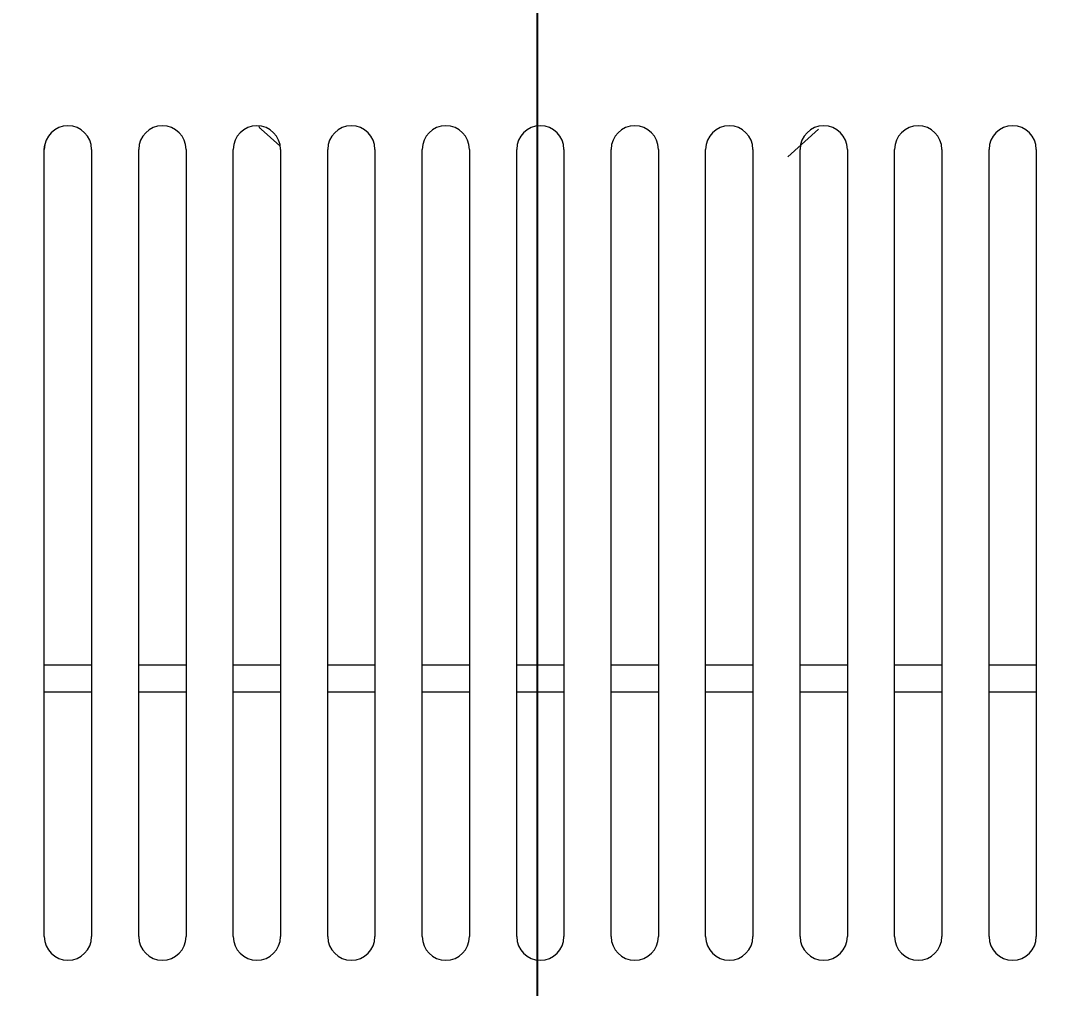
# Model space of a CAD drawing. Extents: x -2187 to 96136, y -11110 to 52208.
# Drawn here: x 48049.7 to 48181.3, y 18523.9 to 18646.8 of the extents above; entities that cross this region are included whole.
import ezdxf

# ---------------------------------------------------------------- set-up
doc = ezdxf.new("R2010")
doc.units = 0
doc.header["$LTSCALE"] = 1000
doc.header["$MEASUREMENT"] = 0
doc.linetypes.add('ACAD_ISO02W100', pattern=[15, 12, -3])
doc.layers.add('洗衣房设备', color=4, linetype='Continuous')
doc.styles.add('-宋体', font='', dxfattribs={"width": 0.8})
doc.styles.add('HZHT', font='hztxt_e.shx', dxfattribs={"width": 1.5, "bigfont": 'hztxt.shx'})
doc.styles.get('-宋体').set_extended_font_data('SimSun')
doc.dimstyles.new('50', dxfattribs={"dimscale": 30, "dimtxt": 3.5, "dimasz": 1.5, "dimexe": 0.8, "dimexo": 2, "dimgap": 0.8, "dimtad": 1, "dimdec": 0, "dimrnd": 5, "dimzin": 0, "dimdsep": 46, "dimtxsty": '-宋体', "dimblk": 'OBLIQUE', "dimcen": 0.6, "dimdle": 0.8, "dimclrd": 6, "dimclre": 6, "dimclrt": 6, "dimadec": 0, "dimazin": 0, "dimtfac": 1, "dimtdec": 0, "dimtofl": 0, "dimtmove": 2, "dimatfit": 3, "dimldrblk": 'OBLIQUE', "dimfxl": 0, "dimtolj": 1, "dimtzin": 0, "dimarcsym": 0})
doc.dimstyles.new('75', dxfattribs={"dimscale": 100, "dimtxt": 3, "dimasz": 1, "dimexe": 1, "dimexo": 1, "dimgap": 0.2, "dimtad": 1, "dimdec": 0, "dimrnd": 10, "dimzin": 0, "dimdsep": 46, "dimtxsty": 'HZHT', "dimblk1": 'ARCHTICK', "dimblk2": 'ARCHTICK', "dimsah": 1, "dimcen": 1, "dimdle": 0.5, "dimclrd": 1, "dimclre": 1, "dimadec": 0, "dimazin": 0, "dimtfac": 1, "dimtdec": 0, "dimtix": 1, "dimtmove": 2, "dimatfit": 3, "dimfxl": 0, "dimtolj": 1, "dimtzin": 0, "dimarcsym": 0})

# ---------------------------------------------------------------- blocks, each defined once
blk = doc.blocks.new('_ArchTick')
at = {"color": 0, "linetype": 'ByBlock', "const_width": 0.4}
blk.add_lwpolyline([(-0.5, -0.5), (0.5, 0.5)], dxfattribs=at)
blk = doc.blocks.new('*D128')
at = {"color": 1, "linetype": 'ACAD_ISO02W100', "lineweight": -2, "ltscale": 750}
for p, q in [((46340.1, 18544.5), (46340.1, 17223.45)), ((50290.1, 18544.5), (50290.1, 17223.45)), ((46290.1, 17323.45), (47159.52, 17323.45)), ((50340.1, 17323.45), (48409.52, 17323.45))]:
    blk.add_line(p, q, dxfattribs=at)
at = {"layer": 'Defpoints', "color": 0, "linetype": 'ACAD_ISO02W100', "ltscale": 750}
for p in [(46340.1, 18644.5), (50290.1, 18644.5), (50290.1, 17323.45)]:
    blk.add_point(p, dxfattribs=at)
at = {"color": 1, "linetype": 'ACAD_ISO02W100', "lineweight": -2, "ltscale": 750, "xscale": 100, "yscale": 100, "zscale": 100, "rotation": 180}
blk.add_blockref('_ArchTick', (46340.1, 17323.45), dxfattribs=at)
at = {"color": 1, "linetype": 'ACAD_ISO02W100', "lineweight": -2, "ltscale": 750, "xscale": 100, "yscale": 100, "zscale": 100}
blk.add_blockref('_ArchTick', (50290.1, 17323.45), dxfattribs=at)
at = {"color": 0, "linetype": 'ACAD_ISO02W100', "ltscale": 750, "insert": (47784.52, 17473.45), "char_height": 300, "attachment_point": 2, "style": 'HZHT'}
blk.add_mtext('\\A1;3950', dxfattribs=at)
blk = doc.blocks.new('_OBLIQUE')
at = {"color": 0, "linetype": 'ByBlock'}
blk.add_line((-0.5, -0.5), (0.5, 0.5), dxfattribs=at)
blk = doc.blocks.new('*D116')
at = {"layer": 'Defpoints', "color": 0, "linetype": 'ACAD_ISO02W100', "ltscale": 750}
for p in [(48115.36, 18776.32), (47818.1, 18411.5), (48524.11, 18411.5)]:
    blk.add_point(p, dxfattribs=at)
at = {"layer": '洗衣房设备', "color": 6, "linetype": 'ACAD_ISO02W100', "lineweight": -2, "ltscale": 750}
for p, q in [((48524.11, 18800.32), (48524.11, 18387.5)), ((48175.36, 18776.32), (48548.11, 18776.32)), ((47878.1, 18411.5), (48548.11, 18411.5))]:
    blk.add_line(p, q, dxfattribs=at)
at = {"layer": '洗衣房设备', "color": 6, "linetype": 'ACAD_ISO02W100', "lineweight": -2, "ltscale": 750, "xscale": 45, "yscale": 45, "zscale": 45}
for p, rotation in [((48524.11, 18776.32), 90), ((48524.11, 18411.5), 270)]:
    blk.add_blockref('_OBLIQUE', p, dxfattribs=dict(at, rotation=rotation))
at = {"layer": '洗衣房设备', "color": 6, "linetype": 'ACAD_ISO02W100', "ltscale": 750, "insert": (48447.61, 18593.91), "char_height": 105, "attachment_point": 5, "rotation": 90, "style": '-宋体'}
blk.add_mtext('\\A1;365', dxfattribs=at)
blk = doc.blocks.new('*D117')
at = {"layer": 'Defpoints', "color": 0, "linetype": 'ACAD_ISO02W100', "ltscale": 750}
for p in [(48115.36, 18776.32), (48350.1, 18644.5), (48350.1, 18267.54)]:
    blk.add_point(p, dxfattribs=at)
at = {"layer": '洗衣房设备', "color": 6, "linetype": 'ACAD_ISO02W100', "lineweight": -2, "ltscale": 750}
for p, q in [((48115.36, 18716.32), (48115.36, 18243.54)), ((48350.1, 18584.5), (48350.1, 18243.54)), ((48091.36, 18267.54), (48374.1, 18267.54))]:
    blk.add_line(p, q, dxfattribs=at)
at = {"layer": '洗衣房设备', "color": 6, "linetype": 'ACAD_ISO02W100', "lineweight": -2, "ltscale": 750, "xscale": 45, "yscale": 45, "zscale": 45, "rotation": 180}
blk.add_blockref('_OBLIQUE', (48115.36, 18267.54), dxfattribs=at)
at = {"layer": '洗衣房设备', "color": 6, "linetype": 'ACAD_ISO02W100', "lineweight": -2, "ltscale": 750, "xscale": 45, "yscale": 45, "zscale": 45}
blk.add_blockref('_OBLIQUE', (48350.1, 18267.54), dxfattribs=at)
at = {"layer": '洗衣房设备', "color": 6, "linetype": 'ACAD_ISO02W100', "ltscale": 750, "insert": (48232.73, 18344.04), "char_height": 105, "attachment_point": 5, "style": '-宋体'}
blk.add_mtext('\\A1;235', dxfattribs=at)

msp = doc.modelspace()

# ---------------------------------------------------------------- linework, layer by layer
at = {"color": 7, "linetype": 'Continuous', "lineweight": 15}
for p, q in [((48082.669, 18630.872), (48080.275, 18632.984)), ((48151.056, 18632.984), (48147.178, 18629.464)), ((48052.741, 18630.43), (48052.797, 18631.008)), ((48052.741, 18630.43), (48052.797, 18631.008)), ((48052.741, 18530.43), (48052.741, 18630.43)), ((48052.741, 18530.43), (48052.741, 18630.43)), ((48052.741, 18530.43), (48052.741, 18630.43)), ((48058.741, 18630.43), (48058.741, 18530.43)), ((48064.741, 18530.43), (48064.741, 18630.43)), ((48070.741, 18630.43), (48070.741, 18530.43)), ((48076.741, 18530.43), (48076.741, 18630.43)), ((48082.741, 18630.43), (48082.741, 18530.43)), ((48088.741, 18530.43), (48088.741, 18630.43)), ((48088.741, 18530.43), (48088.741, 18630.43)), ((48094.741, 18630.43), (48094.741, 18530.43)), ((48094.741, 18630.43), (48094.741, 18530.43)), ((48100.741, 18530.43), (48100.741, 18630.43)), ((48100.741, 18530.43), (48100.741, 18630.43)), ((48106.741, 18630.43), (48106.741, 18530.43)), ((48106.741, 18630.43), (48106.741, 18530.43)), ((48112.741, 18530.43), (48112.741, 18630.43)), ((48112.741, 18530.43), (48112.741, 18630.43)), ((48118.741, 18630.43), (48118.741, 18530.43)), ((48118.741, 18630.43), (48118.741, 18530.43)), ((48124.741, 18530.43), (48124.741, 18630.43)), ((48130.741, 18630.43), (48130.741, 18530.43)), ((48136.741, 18530.43), (48136.741, 18630.43)), ((48142.741, 18630.43), (48142.741, 18530.43)), ((48148.741, 18530.43), (48148.741, 18630.43)), ((48154.741, 18630.43), (48154.741, 18530.43)), ((48160.741, 18530.43), (48160.741, 18630.43)), ((48166.741, 18630.43), (48166.741, 18530.43)), ((48172.741, 18530.43), (48172.741, 18630.43)), ((48172.741, 18530.43), (48172.741, 18630.43)), ((48178.741, 18630.43), (48178.741, 18530.43)), ((48178.741, 18630.43), (48178.741, 18530.43)), ((48166.741, 18624.155), (48166.741, 18530.43)), ((48166.741, 18624.155), (48166.741, 18530.43)), ((48058.741, 18622.535), (48058.741, 18530.43)), ((48058.741, 18622.535), (48058.741, 18530.43)), ((48160.741, 18530.43), (48160.741, 18617.349)), ((48160.741, 18530.43), (48160.741, 18617.349)), ((48064.741, 18530.43), (48064.741, 18616.102)), ((48064.741, 18530.43), (48064.741, 18616.102)), ((48154.741, 18612.041), (48154.741, 18530.43)), ((48154.741, 18612.041), (48154.741, 18530.43)), ((48070.741, 18611.053), (48070.741, 18530.43)), ((48070.741, 18611.053), (48070.741, 18530.43)), ((48148.741, 18530.43), (48148.741, 18607.82)), ((48148.741, 18530.43), (48148.741, 18607.82)), ((48076.741, 18530.43), (48076.741, 18607.032)), ((48076.741, 18530.43), (48076.741, 18607.032)), ((48082.741, 18603.842), (48082.741, 18530.43)), ((48082.741, 18603.842), (48082.741, 18530.43)), ((48142.741, 18604.464), (48142.741, 18530.43)), ((48142.741, 18604.464), (48142.741, 18530.43)), ((48088.741, 18530.43), (48088.741, 18601.359)), ((48088.741, 18530.43), (48088.741, 18601.359)), ((48136.741, 18530.43), (48136.741, 18601.837)), ((48136.741, 18530.43), (48136.741, 18601.837)), ((48130.741, 18599.852), (48130.741, 18530.43)), ((48130.741, 18599.852), (48130.741, 18530.43)), ((48094.741, 18599.504), (48094.741, 18530.43)), ((48094.741, 18599.504), (48094.741, 18530.43)), ((48124.741, 18530.43), (48124.741, 18598.454)), ((48124.741, 18530.43), (48124.741, 18598.454)), ((48100.741, 18530.43), (48100.741, 18598.227)), ((48100.741, 18530.43), (48100.741, 18598.227)), ((48106.741, 18597.494), (48106.741, 18530.43)), ((48106.741, 18597.494), (48106.741, 18530.43)), ((48112.741, 18530.43), (48112.741, 18597.289)), ((48112.741, 18530.43), (48112.741, 18597.289)), ((48118.741, 18597.606), (48118.741, 18530.43)), ((48118.741, 18597.606), (48118.741, 18530.43)), ((48058.741, 18561.501), (48052.741, 18561.501)), ((48058.741, 18561.501), (48052.741, 18561.501)), ((48058.741, 18561.501), (48052.741, 18561.501)), ((48070.741, 18561.501), (48064.741, 18561.501)), ((48070.741, 18561.501), (48064.741, 18561.501)), ((48070.741, 18561.501), (48064.741, 18561.501)), ((48082.741, 18561.501), (48076.741, 18561.501)), ((48082.741, 18561.501), (48076.741, 18561.501)), ((48082.741, 18561.501), (48076.741, 18561.501)), ((48094.741, 18561.501), (48088.741, 18561.501)), ((48094.741, 18561.501), (48088.741, 18561.501)), ((48094.741, 18561.501), (48088.741, 18561.501)), ((48094.741, 18561.501), (48088.741, 18561.501)), ((48106.741, 18561.501), (48100.741, 18561.501)), ((48106.741, 18561.501), (48100.741, 18561.501)), ((48106.741, 18561.501), (48100.741, 18561.501)), ((48106.741, 18561.501), (48100.741, 18561.501)), ((48118.741, 18561.501), (48112.741, 18561.501)), ((48118.741, 18561.501), (48112.741, 18561.501)), ((48118.741, 18561.501), (48112.741, 18561.501)), ((48118.741, 18561.501), (48112.741, 18561.501)), ((48130.741, 18561.501), (48124.741, 18561.501)), ((48130.741, 18561.501), (48124.741, 18561.501)), ((48130.741, 18561.501), (48124.741, 18561.501)), ((48142.741, 18561.501), (48136.741, 18561.501)), ((48142.741, 18561.501), (48136.741, 18561.501)), ((48142.741, 18561.501), (48136.741, 18561.501)), ((48154.741, 18561.501), (48148.741, 18561.501)), ((48154.741, 18561.501), (48148.741, 18561.501)), ((48154.741, 18561.501), (48148.741, 18561.501)), ((48166.741, 18561.501), (48160.741, 18561.501)), ((48166.741, 18561.501), (48160.741, 18561.501)), ((48166.741, 18561.501), (48160.741, 18561.501)), ((48178.741, 18561.501), (48172.741, 18561.501)), ((48178.741, 18561.501), (48172.741, 18561.501))]:
    msp.add_line(p, q, dxfattribs=at)
at = {"color": 8, "linetype": 'Continuous', "lineweight": 15}
for p, q in [((48058.741, 18564.901), (48052.741, 18564.901)), ((48058.741, 18564.901), (48052.741, 18564.901)), ((48058.741, 18564.901), (48052.741, 18564.901)), ((48070.741, 18564.901), (48064.741, 18564.901)), ((48070.741, 18564.901), (48064.741, 18564.901)), ((48070.741, 18564.901), (48064.741, 18564.901)), ((48082.741, 18564.901), (48076.741, 18564.901)), ((48082.741, 18564.901), (48076.741, 18564.901)), ((48082.741, 18564.901), (48076.741, 18564.901)), ((48094.741, 18564.901), (48088.741, 18564.901)), ((48094.741, 18564.901), (48088.741, 18564.901)), ((48094.741, 18564.901), (48088.741, 18564.901)), ((48094.741, 18564.901), (48088.741, 18564.901)), ((48106.741, 18564.901), (48100.741, 18564.901)), ((48106.741, 18564.901), (48100.741, 18564.901)), ((48106.741, 18564.901), (48100.741, 18564.901)), ((48106.741, 18564.901), (48100.741, 18564.901)), ((48118.741, 18564.901), (48112.741, 18564.901)), ((48118.741, 18564.901), (48112.741, 18564.901)), ((48118.741, 18564.901), (48112.741, 18564.901)), ((48118.741, 18564.901), (48112.741, 18564.901)), ((48130.741, 18564.901), (48124.741, 18564.901)), ((48130.741, 18564.901), (48124.741, 18564.901)), ((48130.741, 18564.901), (48124.741, 18564.901)), ((48142.741, 18564.901), (48136.741, 18564.901)), ((48142.741, 18564.901), (48136.741, 18564.901)), ((48142.741, 18564.901), (48136.741, 18564.901)), ((48154.741, 18564.901), (48148.741, 18564.901)), ((48154.741, 18564.901), (48148.741, 18564.901)), ((48154.741, 18564.901), (48148.741, 18564.901)), ((48166.741, 18564.901), (48160.741, 18564.901)), ((48166.741, 18564.901), (48160.741, 18564.901)), ((48166.741, 18564.901), (48160.741, 18564.901)), ((48178.741, 18564.901), (48172.741, 18564.901)), ((48178.741, 18564.901), (48172.741, 18564.901))]:
    msp.add_line(p, q, dxfattribs=at)
at = {"color": 7, "linetype": 'Continuous', "lineweight": 15}
for centre, start, end in [((48055.741, 18630.43), 0, 180), ((48067.741, 18630.43), 0, 180), ((48079.741, 18630.43), 0, 180), ((48091.741, 18630.43), 0, 180), ((48091.741, 18630.43), 0, 180), ((48103.741, 18630.43), 0, 180), ((48103.741, 18630.43), 0, 180), ((48115.741, 18630.43), 0, 180), ((48115.741, 18630.43), 0, 180), ((48127.741, 18630.43), 0, 180), ((48139.741, 18630.43), 0, 180), ((48151.741, 18630.43), 0, 180), ((48163.741, 18630.43), 0, 180), ((48175.741, 18630.43), 0, 180), ((48175.741, 18630.43), 0, 180), ((48055.741, 18530.43), 180, 0), ((48055.741, 18530.43), 180, 0), ((48055.741, 18530.43), 180, 0), ((48067.741, 18530.43), 180, 0), ((48067.741, 18530.43), 180, 0), ((48067.741, 18530.43), 180, 0), ((48079.741, 18530.43), 180, 0), ((48079.741, 18530.43), 180, 0), ((48079.741, 18530.43), 180, 0), ((48091.741, 18530.43), 180, 0), ((48091.741, 18530.43), 180, 0), ((48091.741, 18530.43), 180, 0), ((48091.741, 18530.43), 180, 0), ((48103.741, 18530.43), 180, 0), ((48103.741, 18530.43), 180, 0), ((48103.741, 18530.43), 180, 0), ((48103.741, 18530.43), 180, 0), ((48115.741, 18530.43), 180, 0), ((48115.741, 18530.43), 180, 0), ((48115.741, 18530.43), 180, 0), ((48115.741, 18530.43), 180, 0), ((48127.741, 18530.43), 180, 0), ((48127.741, 18530.43), 180, 0), ((48127.741, 18530.43), 180, 0), ((48139.741, 18530.43), 180, 0), ((48139.741, 18530.43), 180, 0), ((48139.741, 18530.43), 180, 0), ((48151.741, 18530.43), 180, 0), ((48151.741, 18530.43), 180, 0), ((48151.741, 18530.43), 180, 0), ((48163.741, 18530.43), 180, 0), ((48163.741, 18530.43), 180, 0), ((48163.741, 18530.43), 180, 0), ((48175.741, 18530.43), 180, 0), ((48175.741, 18530.43), 180, 0)]:
    msp.add_arc(centre, 3, start, end, dxfattribs=at)
msp.add_open_spline([(48080.275, 18632.984), (48080.22, 18633.038), (48080.111, 18633.147), (48080.037, 18633.25), (48080.01, 18633.296), (48080.007, 18633.301)], degree=3, knots=[0, 0, 0, 0, 0.4701431, 0.9408135, 1, 1, 1, 1], dxfattribs=at)

# ---------------------------------------------------------------- dimensions: what is measured, and where the dimension line sits
at = {"color": 1, "linetype": 'ACAD_ISO02W100', "ltscale": 750}
dim = msp.add_linear_dim(base=(50290.097, 17323.451), p1=(46340.097, 18644.501), p2=(50290.097, 18644.501), angle=180, dimstyle='75', override={"dimfxl": 3.25}, dxfattribs=at)
dim.commit()
dim.dimension.update_dxf_attribs({"geometry": '*D128', "text_midpoint": (47784.523, 17323.451), "dimtype": 160})
at = {"layer": '洗衣房设备', "color": 2, "linetype": 'ACAD_ISO02W100', "ltscale": 750}
for base, p2, angle, picture, middle in [((48524.109, 18411.501), (47818.097, 18411.501), 270, '*D116', (48447.609, 18593.911)), ((48350.097, 18267.536), (48350.097, 18644.501), 180, '*D117', (48232.729, 18344.036))]:
    dim = msp.add_linear_dim(base=base, p1=(48115.362, 18776.32), p2=p2, angle=angle, dimstyle='50', dxfattribs=at)
    dim.commit()
    dim.dimension.update_dxf_attribs({"geometry": picture, "text_midpoint": middle})

# ---------------------------------------------------------------- leaders
msp.add_leader([(48104.844, 18747.704), (47543.03, 18116.862)], dimstyle='75', override={"dimscale": 50, "dimgap": 0.2, "dimtad": 0, "dimfxl": 0.5, "dimfxlon": 1}, dxfattribs=at)

doc.saveas('drawing.dxf')
